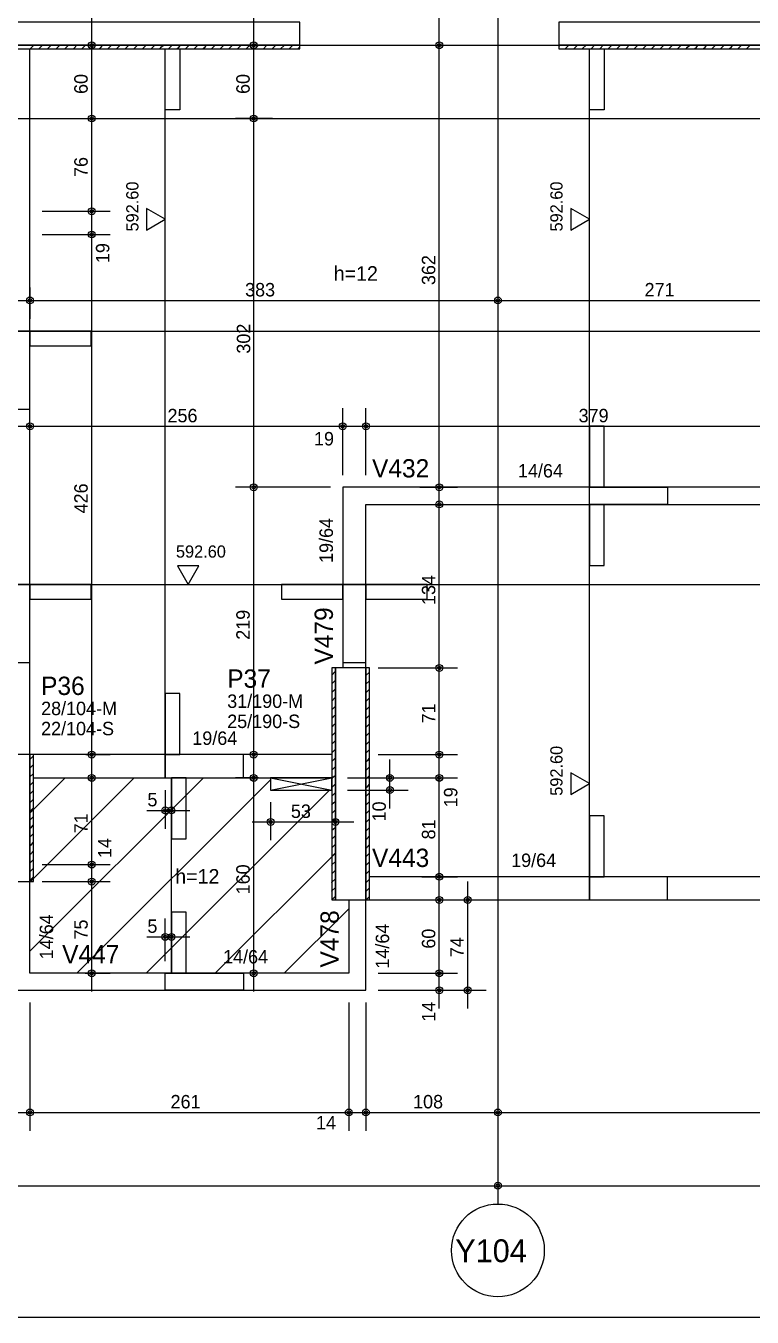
# Model space of a CAD drawing. Header units: metres. Extents: x 310 to 5592, y 1610 to 4022.
# Drawn here: x 4370 to 4965, y 1625 to 2683 of the extents above; entities that cross this region are included whole.
import ezdxf

# ---------------------------------------------------------------- set-up
doc = ezdxf.new("R2010")
doc.units = ezdxf.units.M
for name, color, linetype in [('MTH-224', 4, 'Continuous'), ('MTH-230', 1, 'Continuous'), ('MTH-COTAS7', 31, 'Continuous'), ('MTH-DIM-PILAR', 3, 'Continuous'), ('MTH-DIM-VIGA', 3, 'Continuous'), ('MTH-EIXO-214', 4, 'Continuous'), ('MTH-EIXO-215', 1, 'Continuous'), ('MTH-FACE-VIGA', 7, 'Continuous'), ('MTH-LINHA-SEÇÃO', 16, 'Continuous'), ('MTH-PILAR-SEGUE', 5, 'Continuous'), ('MTH-SIMB_COTA', 3, 'Continuous'), ('MTH-TIT1-PILAR', 5, 'Continuous'), ('MTH-TIT1-VIGA', 5, 'Continuous'), ('MTH-TXT', 4, 'Continuous'), ('MTH-TXT-NEGRITO', 5, 'Continuous')]:
    doc.layers.add(name, color=color, linetype=linetype)

msp = doc.modelspace()

# ---------------------------------------------------------------- linework, layer by layer
at = {"layer": 'MTH-224', "linetype": 'Continuous'}
for points in [[(4469.021086, 2515.763455), (4484.319556, 2524.596458), (4469.021086, 2533.428582), (4469.021086, 2515.763455)], [(4816.147961, 2515.763455), (4831.446431, 2524.596458), (4816.147961, 2533.428582), (4816.147961, 2515.763455)], [(4494.164662, 2240.790798), (4502.997665, 2225.492328), (4511.82979, 2240.790798), (4494.164662, 2240.790798)], [(4816.147961, 2053.623595), (4831.446431, 2062.456598), (4816.147961, 2071.288722), (4816.147961, 2053.623595)]]:
    msp.add_lwpolyline(points, dxfattribs=at)
at = {"layer": 'MTH-230', "linetype": 'Continuous'}
for p, q in [((4570.511367, 2067.1355), (4620.515894, 2057.1355)), ((4570.511367, 2057.1355), (4620.515894, 2067.1355))]:
    msp.add_line(p, q, dxfattribs=at)
msp.add_circle((4756.511366, 1680.135501), 38, dxfattribs=at)
at = {"layer": 'MTH-COTAS7', "linetype": 'Continuous'}
for p, q in [((4556.700181, 2671.135501), (4556.700181, 3063.1355)), ((4708.60594, 2671.135501), (4708.60594, 3063.1355)), ((4424.083548, 2671.1355), (4424.083548, 2809.635501)), ((4424.083548, 2592.135465), (4424.083548, 2682.1355)), ((4556.700181, 2592.135465), (4556.700181, 2682.1355)), ((4708.60594, 2290.135499), (4708.60594, 2682.135501)), ((4418.427082, 2667.1355), (4439.083548, 2667.1355)), ((4584.512172, 2667.1355), (4541.700181, 2667.1355)), ((4710.511769, 2667.135501), (4723.60594, 2667.135501)), ((4424.083548, 2516.13677), (4424.083548, 2622.135465)), ((4556.700181, 2290.135499), (4556.700181, 2622.135465)), ((4431.504698, 2607.135465), (4439.083548, 2607.135465)), ((4431.504698, 2607.135465), (4439.083548, 2607.135465)), ((4572.175771, 2607.135465), (4541.700181, 2607.135465)), ((4572.175771, 2607.135465), (4541.700181, 2607.135465)), ((4424.083548, 2497.13677), (4424.083548, 2546.13677)), ((4383.512172, 2531.13677), (4439.083548, 2531.13677)), ((4383.512172, 2531.13677), (4439.083548, 2531.13677)), ((4424.083548, 2071.135503), (4424.083548, 2527.13677)), ((4383.512172, 2512.13677), (4439.083548, 2512.13677)), ((4383.512172, 2512.13677), (4439.083548, 2512.13677)), ((4373.512171, 2468.607125), (4373.512171, 2443.127822)), ((4358.512171, 2458.127822), (4771.511366, 2458.127822)), ((4741.511366, 2458.127822), (5042.511361, 2458.127822)), ((4756.511366, 2464.094211), (4756.511366, 2443.127822)), ((4756.511366, 2464.094211), (4756.511366, 2443.127822)), ((4373.512171, 2347.874678), (4373.512171, 2370.038858)), ((4629.515894, 2315.135499), (4629.515894, 2370.038858)), ((4629.515894, 2315.135499), (4629.515894, 2370.038858)), ((4648.515894, 2315.135499), (4648.515894, 2370.038858)), ((4648.515894, 2325.135499), (4648.515894, 2370.038858)), ((4358.512171, 2355.038858), (4644.515894, 2355.038858)), ((4614.515894, 2355.038858), (4663.515894, 2355.038858)), ((4633.515894, 2355.038858), (5042.511361, 2355.038858)), ((4556.700181, 2071.135503), (4556.700181, 2320.135499)), ((4708.60594, 2142.135501), (4708.60594, 2306.135499)), ((4619.515894, 2305.135499), (4541.700181, 2305.135499)), ((4619.515894, 2305.135499), (4541.700181, 2305.135499)), ((4692.521056, 2305.135499), (4723.60594, 2305.135499)), ((4696.429631, 2291.135499), (4723.60594, 2291.135499)), ((4708.60594, 2071.135503), (4708.60594, 2172.135501)), ((4658.515894, 2157.135501), (4723.60594, 2157.135501)), ((4658.515894, 2157.135501), (4723.60594, 2157.135501)), ((4708.60594, 2052.135503), (4708.60594, 2101.135503)), ((4419.287966, 2086.135503), (4439.083548, 2086.135503)), ((4613.515894, 2086.135503), (4541.700181, 2086.135503)), ((4658.515894, 2086.135503), (4723.60594, 2086.135503)), ((4658.515894, 2086.135503), (4723.60594, 2086.135503)), ((4424.083548, 1981.135501), (4424.083548, 2082.135503)), ((4556.700181, 1892.135501), (4556.700181, 2082.135503)), ((4668.101918, 2042.1355), (4668.101918, 2082.135503)), ((4708.60594, 1971.135501), (4708.60594, 2082.135503)), ((4419.287966, 2067.135503), (4439.083548, 2067.135503)), ((4560.511365, 2067.135503), (4541.700181, 2067.135503)), ((4633.515894, 2067.135503), (4683.101918, 2067.135503)), ((4658.515894, 2067.135503), (4723.60594, 2067.135503)), ((4658.515894, 2067.135503), (4723.60594, 2067.135503)), ((4484.319556, 2057.135501), (4484.319556, 2025.501064)), ((4489.319556, 2057.135503), (4489.319556, 2025.501064)), ((4633.511365, 2057.1355), (4683.101918, 2057.1355)), ((4570.511367, 2047.1355), (4570.511367, 2016.0061)), ((4623.513083, 2047.1355), (4623.513083, 2016.0061)), ((4469.319556, 2040.501064), (4504.319556, 2040.501064)), ((4555.511367, 2031.0061), (4638.513083, 2031.0061)), ((4424.083548, 1967.135501), (4424.083548, 2011.135501)), ((4383.512172, 1996.135501), (4439.083548, 1996.135501)), ((4383.512172, 1996.135501), (4439.083548, 1996.135501)), ((4424.083548, 1892.135501), (4424.083548, 1997.135501)), ((4383.512172, 1982.135501), (4439.083548, 1982.135501)), ((4383.512172, 1982.135501), (4439.083548, 1982.135501)), ((4694.229102, 1986.135501), (4723.60594, 1986.135501)), ((4708.60594, 1892.135501), (4708.60594, 1982.135501)), ((4731.880723, 1878.135501), (4731.880723, 1982.135501)), ((4703.253366, 1967.135501), (4723.60594, 1967.135501)), ((4713.253366, 1967.135501), (4746.880723, 1967.135501)), ((4484.319556, 1917.135501), (4484.319556, 1951.926684)), ((4489.319556, 1917.135499), (4489.319556, 1951.926684)), ((4469.319556, 1936.926684), (4504.319556, 1936.926684)), ((4708.60594, 1878.135501), (4708.60594, 1922.135501)), ((4418.793188, 1907.135501), (4439.083548, 1907.135501)), ((4559.762714, 1907.135501), (4541.700181, 1907.135501)), ((4658.511366, 1907.135501), (4723.60594, 1907.135501)), ((4658.511366, 1907.135501), (4723.60594, 1907.135501)), ((4658.511366, 1893.135501), (4723.60594, 1893.135501)), ((4668.511366, 1893.135501), (4746.880723, 1893.135501)), ((4373.512171, 1883.135501), (4373.512171, 1778.135501)), ((4373.512171, 1883.135501), (4373.512171, 1778.135501)), ((4634.511365, 1883.135501), (4634.511365, 1778.135501)), ((4634.511365, 1883.135501), (4634.511365, 1778.135501)), ((4648.511365, 1883.135501), (4648.511365, 1778.135501)), ((4648.511365, 1883.135501), (4648.511365, 1778.135501)), ((4756.511366, 1813.127515), (4756.511366, 1778.135501)), ((3993.510603, 1793.135501), (4374.512171, 1793.135501)), ((4344.512171, 1793.135501), (4388.512171, 1793.135501)), ((4358.512171, 1793.135501), (4649.511365, 1793.135501)), ((4619.511365, 1793.135501), (4663.511365, 1793.135501)), ((4633.511365, 1793.135501), (4771.511366, 1793.135501)), ((4741.511366, 1793.135501), (5324.511366, 1793.135501)), ((4756.511366, 1793.48971), (4756.511366, 1778.135501)), ((4756.511366, 1736.35371), (4756.511366, 1718.135501)), ((3788.511366, 1733.135501), (4771.511366, 1733.135501)), ((4741.511366, 1733.135501), (5343.511366, 1733.135501)), ((4756.511366, 1733.48971), (4756.511366, 1718.135501)), ((561.511366, 1625.451785), (5343.511366, 1625.451785))]:
    msp.add_line(p, q, dxfattribs=at)
at = {"layer": 'MTH-EIXO-214'}
for p, q in [((4756.511366, 3791.636556), (4756.511366, 1718.135501)), ((401.511366, 2607.135465), (5503.511366, 2607.135465))]:
    msp.add_line(p, q, dxfattribs=at)
at = {"layer": 'MTH-EIXO-215', "linetype": 'Continuous'}
for p, q in [((4373.512173, 1925.193996), (4515.45368, 2067.135503)), ((4373.512173, 1981.762539), (4458.885137, 2067.135503)), ((4373.512173, 2038.331081), (4402.316595, 2067.135503)), ((4412.02222, 1907.135501), (4570.511367, 2065.624648)), ((4468.590763, 1907.135501), (4618.590762, 2057.1355)), ((4525.159305, 1907.135501), (4623.515894, 2005.49209)), ((4581.727848, 1907.135501), (4634.511365, 1959.919018))]:
    msp.add_line(p, q, dxfattribs=at)
at = {"layer": 'MTH-FACE-VIGA', "linetype": 'Continuous'}
for p, q in [((4373.914187, 2664.378028), (4376.671662, 2667.135503)), ((4381.074762, 2664.467535), (4383.74273, 2667.135503)), ((4388.235337, 2664.557042), (4390.813798, 2667.135503)), ((4395.395912, 2664.646549), (4397.884865, 2667.135503)), ((4402.556487, 2664.736057), (4404.955933, 2667.135503)), ((4409.717062, 2664.825564), (4412.027001, 2667.135503)), ((4416.877637, 2664.915071), (4419.098069, 2667.135503)), ((4424.038212, 2665.004578), (4426.169137, 2667.135503)), ((4431.198787, 2665.094085), (4433.240205, 2667.135503)), ((4437.311272, 2664.135503), (4438.359362, 2665.183592)), ((4438.359362, 2665.183592), (4440.311272, 2667.135503)), ((4444.38234, 2664.135503), (4445.519937, 2665.2731)), ((4445.519937, 2665.2731), (4447.38234, 2667.135503)), ((4451.453408, 2664.135503), (4452.680512, 2665.362607)), ((4452.680512, 2665.362607), (4454.453408, 2667.135503)), ((4458.524476, 2664.135503), (4459.841087, 2665.452114)), ((4459.841087, 2665.452114), (4461.524476, 2667.135503)), ((4465.595544, 2664.135503), (4467.001662, 2665.541621)), ((4467.001662, 2665.541621), (4468.595544, 2667.135503)), ((4472.666611, 2664.135503), (4474.162237, 2665.631128)), ((4474.162237, 2665.631128), (4475.666611, 2667.135503)), ((4479.737679, 2664.135503), (4481.322812, 2665.720636)), ((4481.322812, 2665.720636), (4482.737679, 2667.135503)), ((4486.808747, 2664.135503), (4488.483387, 2665.810143)), ((4488.483387, 2665.810143), (4489.808747, 2667.135503)), ((4493.879815, 2664.135503), (4495.643962, 2665.89965)), ((4495.643962, 2665.89965), (4496.879815, 2667.135503)), ((4500.950883, 2664.135503), (4502.804537, 2665.989157)), ((4502.804537, 2665.989157), (4503.950883, 2667.135503)), ((4508.02195, 2664.135503), (4509.965112, 2666.078664)), ((4509.965112, 2666.078664), (4511.02195, 2667.135503)), ((4515.093018, 2664.135503), (4517.125687, 2666.168172)), ((4517.125687, 2666.168172), (4518.093018, 2667.135503)), ((4522.164086, 2664.135503), (4524.286262, 2666.257679)), ((4524.286262, 2666.257679), (4525.164086, 2667.135503)), ((4529.235154, 2664.135503), (4531.446837, 2666.347186)), ((4531.446837, 2666.347186), (4532.235154, 2667.135503)), ((4536.306222, 2664.135503), (4538.607412, 2666.436693)), ((4538.607412, 2666.436693), (4539.306222, 2667.135503)), ((4543.37729, 2664.135503), (4545.767987, 2666.5262)), ((4545.767987, 2666.5262), (4546.37729, 2667.135503)), ((4550.448357, 2664.135503), (4552.928562, 2666.615707)), ((4552.928562, 2666.615707), (4553.448357, 2667.135503)), ((4557.519425, 2664.135503), (4560.089137, 2666.705215)), ((4560.089137, 2666.705215), (4560.519425, 2667.135503)), ((4564.590493, 2664.135503), (4567.249712, 2666.794722)), ((4567.249712, 2666.794722), (4567.590493, 2667.135503)), ((4571.661561, 2664.135503), (4574.410287, 2666.884229)), ((4574.410287, 2666.884229), (4574.661561, 2667.135503)), ((4578.732629, 2664.135503), (4581.570862, 2666.973736)), ((4581.570862, 2666.973736), (4581.732629, 2667.135503)), ((4585.803696, 2664.135503), (4588.731437, 2667.063243)), ((4588.731437, 2667.063243), (4588.803696, 2667.135503)), ((4592.874764, 2664.135503), (4594.512171, 2665.77291)), ((4806.511361, 2666.189215), (4807.457649, 2667.135503)), ((4811.592227, 2664.199013), (4814.528716, 2667.135503)), ((4818.752802, 2664.288521), (4821.599784, 2667.135503)), ((4825.913377, 2664.378028), (4828.670852, 2667.135503)), ((4833.073952, 2664.467535), (4835.74192, 2667.135503)), ((4840.234527, 2664.557042), (4842.812988, 2667.135503)), ((4847.395102, 2664.646549), (4849.884055, 2667.135503)), ((4854.555677, 2664.736057), (4856.955123, 2667.135503)), ((4861.716252, 2664.825564), (4864.026191, 2667.135503)), ((4868.876827, 2664.915071), (4871.097259, 2667.135503)), ((4876.037402, 2665.004578), (4878.168327, 2667.135503)), ((4883.197977, 2665.094085), (4885.239395, 2667.135503)), ((4889.310462, 2664.135503), (4890.358552, 2665.183592)), ((4890.358552, 2665.183592), (4892.310462, 2667.135503)), ((4896.38153, 2664.135503), (4897.519127, 2665.2731)), ((4897.519127, 2665.2731), (4899.38153, 2667.135503)), ((4903.452598, 2664.135503), (4904.679702, 2665.362607)), ((4904.679702, 2665.362607), (4906.452598, 2667.135503)), ((4910.523666, 2664.135503), (4911.840277, 2665.452114)), ((4911.840277, 2665.452114), (4913.523666, 2667.135503)), ((4917.594734, 2664.135503), (4919.000852, 2665.541621)), ((4919.000852, 2665.541621), (4920.594734, 2667.135503)), ((4924.665801, 2664.135503), (4926.161427, 2665.631128)), ((4926.161427, 2665.631128), (4927.665801, 2667.135503)), ((4931.736869, 2664.135503), (4933.322002, 2665.720636)), ((4933.322002, 2665.720636), (4934.736869, 2667.135503)), ((4938.807937, 2664.135503), (4940.482577, 2665.810143)), ((4940.482577, 2665.810143), (4941.807937, 2667.135503)), ((4945.879005, 2664.135503), (4947.643152, 2665.89965)), ((4947.643152, 2665.89965), (4948.879005, 2667.135503)), ((4952.950073, 2664.135503), (4954.803727, 2665.989157)), ((4954.803727, 2665.989157), (4955.950073, 2667.135503)), ((4960.02114, 2664.135503), (4961.964302, 2666.078664)), ((4961.964302, 2666.078664), (4963.02114, 2667.135503)), ((4373.671662, 2664.135503), (4373.914187, 2664.378028)), ((4380.74273, 2664.135503), (4381.074762, 2664.467535)), ((4387.813798, 2664.135503), (4388.235337, 2664.557042)), ((4394.884865, 2664.135503), (4395.395912, 2664.646549)), ((4401.955933, 2664.135503), (4402.556487, 2664.736057)), ((4409.027001, 2664.135503), (4409.717062, 2664.825564)), ((4416.098069, 2664.135503), (4416.877637, 2664.915071)), ((4423.169137, 2664.135503), (4424.038212, 2665.004578)), ((4430.240205, 2664.135503), (4431.198787, 2665.094085)), ((4811.528716, 2664.135503), (4811.592227, 2664.199013)), ((4818.599784, 2664.135503), (4818.752802, 2664.288521)), ((4825.670852, 2664.135503), (4825.913377, 2664.378028)), ((4832.74192, 2664.135503), (4833.073952, 2664.467535)), ((4839.812988, 2664.135503), (4840.234527, 2664.557042)), ((4846.884055, 2664.135503), (4847.395102, 2664.646549)), ((4853.955123, 2664.135503), (4854.555677, 2664.736057)), ((4861.026191, 2664.135503), (4861.716252, 2664.825564)), ((4868.097259, 2664.135503), (4868.876827, 2664.915071)), ((4875.168327, 2664.135503), (4876.037402, 2665.004578)), ((4882.239395, 2664.135503), (4883.197977, 2665.094085)), ((4620.518706, 2151.169538), (4623.471123, 2154.121955)), ((4620.518706, 2144.09847), (4623.357684, 2146.937448)), ((4623.357684, 2146.937448), (4623.518706, 2147.09847)), ((4623.471123, 2154.121955), (4623.518706, 2154.169538)), ((4648.515894, 2150.885266), (4651.463752, 2153.833124)), ((4651.463752, 2153.833124), (4651.515894, 2153.885266)), ((4620.518706, 2137.027402), (4623.244244, 2139.75294)), ((4623.244244, 2139.75294), (4623.518706, 2140.027402)), ((4648.515894, 2143.814199), (4651.350312, 2146.648616)), ((4648.515894, 2136.743131), (4651.236873, 2139.464109)), ((4651.236873, 2139.464109), (4651.515894, 2139.743131)), ((4651.350312, 2146.648616), (4651.515894, 2146.814199)), ((4620.518706, 2129.956334), (4623.130804, 2132.568433)), ((4623.017365, 2125.383926), (4623.518706, 2125.885266)), ((4623.130804, 2132.568433), (4623.518706, 2132.956334)), ((4648.515894, 2129.672063), (4651.123433, 2132.279601)), ((4651.123433, 2132.279601), (4651.515894, 2132.672063)), ((4620.518706, 2122.885266), (4623.017365, 2125.383926)), ((4620.518706, 2115.814199), (4622.903925, 2118.199418)), ((4622.903925, 2118.199418), (4623.518706, 2118.814199)), ((4648.515894, 2122.600995), (4651.009993, 2125.095094)), ((4648.515894, 2115.529927), (4650.896554, 2117.910587)), ((4650.896554, 2117.910587), (4651.515894, 2118.529927)), ((4651.009993, 2125.095094), (4651.515894, 2125.600995)), ((4620.518706, 2108.743131), (4622.790486, 2111.014911)), ((4622.677046, 2103.830403), (4623.518706, 2104.672063)), ((4622.790486, 2111.014911), (4623.518706, 2111.743131)), ((4648.515894, 2108.458859), (4650.783114, 2110.726079)), ((4650.783114, 2110.726079), (4651.515894, 2111.458859)), ((4620.518706, 2101.672063), (4622.677046, 2103.830403)), ((4620.518706, 2094.600995), (4622.563607, 2096.645896)), ((4622.563607, 2096.645896), (4623.518706, 2097.600995)), ((4648.515894, 2101.387792), (4650.669675, 2103.541572)), ((4648.515894, 2094.316724), (4650.556235, 2096.357064)), ((4650.556235, 2096.357064), (4651.515894, 2097.316724)), ((4650.669675, 2103.541572), (4651.515894, 2104.387792)), ((4373.512173, 2082.111932), (4376.48177, 2085.081529)), ((4376.48177, 2085.081529), (4376.512173, 2085.111932)), ((4620.518706, 2087.529927), (4622.450167, 2089.461389)), ((4622.336727, 2082.276881), (4623.518706, 2083.458859)), ((4622.450167, 2089.461389), (4623.518706, 2090.529927)), ((4648.515894, 2087.245656), (4650.442795, 2089.172557)), ((4650.442795, 2089.172557), (4651.515894, 2090.245656)), ((4373.512173, 2075.040864), (4376.271739, 2077.80043)), ((4376.271739, 2077.80043), (4376.512173, 2078.040864)), ((4620.518706, 2080.458859), (4622.336727, 2082.276881)), ((4620.518706, 2073.387792), (4622.223288, 2075.092374)), ((4622.223288, 2075.092374), (4623.518706, 2076.387792)), ((4648.515894, 2080.174588), (4650.329356, 2081.98805)), ((4648.515894, 2073.10352), (4650.215916, 2074.803542)), ((4650.215916, 2074.803542), (4651.515894, 2076.10352)), ((4650.329356, 2081.98805), (4651.515894, 2083.174588)), ((4373.512173, 2067.969796), (4376.061707, 2070.51933)), ((4373.512173, 2060.898729), (4375.851675, 2063.238231)), ((4375.851675, 2063.238231), (4376.512173, 2063.898729)), ((4376.061707, 2070.51933), (4376.512173, 2070.969796)), ((4620.518706, 2066.316724), (4622.109848, 2067.907866)), ((4622.109848, 2067.907866), (4623.518706, 2069.316724)), ((4648.515894, 2066.032453), (4650.102477, 2067.619035)), ((4650.102477, 2067.619035), (4651.515894, 2069.032453)), ((4373.512173, 2053.827661), (4375.641644, 2055.957131)), ((4375.641644, 2055.957131), (4376.512173, 2056.827661)), ((4620.518706, 2059.245656), (4621.996409, 2060.723359)), ((4620.518706, 2052.174588), (4621.882969, 2053.538852)), ((4621.882969, 2053.538852), (4623.518706, 2055.174588)), ((4621.996409, 2060.723359), (4623.518706, 2062.245656)), ((4648.515894, 2058.961385), (4649.989037, 2060.434527)), ((4648.515894, 2051.890317), (4649.875597, 2053.25002)), ((4649.875597, 2053.25002), (4651.515894, 2054.890317)), ((4649.989037, 2060.434527), (4651.515894, 2061.961385)), ((4373.512173, 2046.756593), (4375.431612, 2048.676031)), ((4373.512173, 2039.685525), (4375.22158, 2041.394932)), ((4375.22158, 2041.394932), (4376.512173, 2042.685525)), ((4375.431612, 2048.676031), (4376.512173, 2049.756593)), ((4620.518706, 2045.10352), (4621.769529, 2046.354344)), ((4621.769529, 2046.354344), (4623.518706, 2048.10352)), ((4648.515894, 2044.819249), (4649.762158, 2046.065513)), ((4649.762158, 2046.065513), (4651.515894, 2047.819249)), ((4373.512173, 2032.614457), (4375.011548, 2034.113832)), ((4375.011548, 2034.113832), (4376.512173, 2035.614457)), ((4620.518706, 2038.032453), (4621.65609, 2039.169837)), ((4620.518706, 2030.961385), (4621.54265, 2031.985329)), ((4621.54265, 2031.985329), (4623.518706, 2033.961385)), ((4621.65609, 2039.169837), (4623.518706, 2041.032453)), ((4648.515894, 2037.748181), (4649.648718, 2038.881005)), ((4648.515894, 2030.677114), (4649.535279, 2031.696498)), ((4649.535279, 2031.696498), (4651.515894, 2033.677114)), ((4649.648718, 2038.881005), (4651.515894, 2040.748181)), ((4373.512173, 2025.54339), (4374.801517, 2026.832733)), ((4374.591485, 2019.551633), (4376.512173, 2021.472322)), ((4374.801517, 2026.832733), (4376.512173, 2028.54339)), ((4620.518706, 2023.890317), (4621.429211, 2024.800822)), ((4621.429211, 2024.800822), (4623.518706, 2026.890317)), ((4648.515894, 2023.606046), (4649.421839, 2024.51199)), ((4649.421839, 2024.51199), (4651.515894, 2026.606046)), ((4373.512173, 2018.472322), (4374.591485, 2019.551633)), ((4373.512173, 2011.401254), (4374.381453, 2012.270534)), ((4374.381453, 2012.270534), (4376.512173, 2014.401254)), ((4620.518706, 2016.819249), (4621.315771, 2017.616315)), ((4620.518706, 2009.748181), (4621.202331, 2010.431807)), ((4621.202331, 2010.431807), (4623.518706, 2012.748181)), ((4621.315771, 2017.616315), (4623.518706, 2019.819249)), ((4648.515894, 2016.534978), (4649.308399, 2017.327483)), ((4648.515894, 2009.46391), (4649.19496, 2010.142976)), ((4649.19496, 2010.142976), (4651.515894, 2012.46391)), ((4649.308399, 2017.327483), (4651.515894, 2019.534978)), ((4373.512173, 2004.330186), (4374.171422, 2004.989434)), ((4373.96139, 1997.708335), (4376.512173, 2000.259118)), ((4374.171422, 2004.989434), (4376.512173, 2007.330186)), ((4620.518706, 2002.677114), (4621.088892, 2003.2473)), ((4621.088892, 2003.2473), (4623.518706, 2005.677114)), ((4648.515894, 2002.392842), (4649.08152, 2002.958468)), ((4649.08152, 2002.958468), (4651.515894, 2005.392842)), ((4373.512173, 1997.259118), (4373.96139, 1997.708335)), ((4373.512173, 1990.188051), (4373.751358, 1990.427235)), ((4373.751358, 1990.427235), (4376.512173, 1993.188051)), ((4620.518706, 1995.606046), (4620.975452, 1996.062792)), ((4620.518706, 1988.534978), (4620.862013, 1988.878285)), ((4620.862013, 1988.878285), (4623.518706, 1991.534978)), ((4620.975452, 1996.062792), (4623.518706, 1998.606046)), ((4648.515894, 1995.321774), (4648.968081, 1995.773961)), ((4648.515894, 1988.250707), (4648.854641, 1988.589453)), ((4648.854641, 1988.589453), (4651.515894, 1991.250707)), ((4648.968081, 1995.773961), (4651.515894, 1998.321774)), ((4373.512173, 1983.116983), (4373.541326, 1983.146136)), ((4373.541326, 1983.146136), (4376.512173, 1986.116983)), ((4620.518706, 1981.46391), (4620.748573, 1981.693778)), ((4620.748573, 1981.693778), (4623.518706, 1984.46391)), ((4648.515894, 1981.179639), (4648.741202, 1981.404946)), ((4648.741202, 1981.404946), (4651.515894, 1984.179639)), ((4620.518706, 1974.392842), (4620.635133, 1974.50927)), ((4620.521694, 1967.324763), (4623.518706, 1970.321774)), ((4620.635133, 1974.50927), (4623.518706, 1977.392842)), ((4648.515894, 1974.108571), (4648.627762, 1974.220438)), ((4648.613892, 1967.135501), (4651.515894, 1970.037503)), ((4648.627762, 1974.220438), (4651.515894, 1977.108571))]:
    msp.add_line(p, q, dxfattribs=at)
for points in [[(4594.512171, 2667.135503), (4354.512171, 2667.135503), (4354.512171, 2664.135503), (4594.512171, 2664.135503), (4594.512171, 2667.135503)], [(4594.512171, 2667.1355), (4806.511366, 2667.1355)], [(5046.511361, 2667.135503), (4806.511361, 2667.135503), (4806.511361, 2664.135503), (5046.511361, 2664.135503), (5046.511361, 2667.135503)], [(4373.512171, 2521.63677), (4373.512171, 2664.1355)], [(4373.512171, 2086.135503), (4373.512171, 2521.63677)], [(4629.515894, 2305.135499), (4629.515894, 2157.135501)], [(4925.511366, 2305.135499), (4629.515894, 2305.135499)], [(5027.511361, 2305.135499), (4925.511366, 2305.135499)], [(4648.515894, 2157.135501), (4648.515894, 2291.135499)], [(4648.515894, 2291.135499), (5309.511366, 2291.135499)], [(4623.515894, 2157.135501), (4620.515894, 2157.135501), (4620.515894, 1967.135501), (4623.515894, 1967.135501), (4623.515894, 2157.135501)], [(4651.515894, 2157.135501), (4648.515894, 2157.135501), (4648.515894, 1967.135501), (4651.515894, 1967.135501), (4651.515894, 2157.135501)], [(4620.518706, 2086.135503), (4373.512173, 2086.135503)], [(4376.512173, 2086.135501), (4373.512173, 2086.135501), (4373.512173, 1982.135501), (4376.512173, 1982.135501), (4376.512173, 2086.135501)], [(4376.512173, 2067.135503), (4620.518706, 2067.135503)], [(4570.511367, 2067.1355), (4570.511367, 2057.1355), (4620.515894, 2057.1355), (4620.515894, 2067.1355), (4570.511367, 2067.1355)], [(4373.512171, 1907.135501), (4373.512171, 1982.135503)], [(5303.511366, 1986.135501), (4651.515894, 1986.135501)], [(4634.511365, 1967.135501), (4634.511365, 1907.135501)], [(4648.511365, 1893.135501), (4648.511365, 1967.135501)], [(4648.511365, 1967.135501), (4925.511366, 1967.135501)], [(4925.511366, 1967.135501), (5309.511366, 1967.135501)], [(4634.511365, 1907.135501), (4373.512171, 1907.135501)], [(4359.512171, 1893.135501), (4648.511365, 1893.135501)]]:
    msp.add_lwpolyline(points, dxfattribs=at)
at = {"layer": 'MTH-LINHA-SEÇÃO', "linetype": 'Continuous'}
for p, q in [((4484.319556, 2067.135503), (4484.319556, 2664.135503)), ((4831.446431, 1967.135501), (4831.446431, 2664.135503)), ((4304.512172, 2432.991494), (5046.511362, 2432.991494)), ((4354.512171, 2225.492328), (5328.511366, 2225.492328)), ((4489.319556, 1907.135499), (4489.319556, 2067.135501))]:
    msp.add_line(p, q, dxfattribs=at)
for points in [[(4484.319556, 2614.135503), (4484.319556, 2664.135503), (4496.319556, 2664.135503), (4496.319556, 2614.135503), (4484.319556, 2614.135503)], [(4831.446431, 2614.135503), (4831.446431, 2664.135503), (4843.446431, 2664.135503), (4843.446431, 2614.135503), (4831.446431, 2614.135503)], [(4373.512172, 2432.991494), (4354.512172, 2432.991494), (4354.512172, 2368.991494), (4373.512172, 2368.991494), (4373.512172, 2432.991494)], [(4423.512172, 2432.991494), (4373.512172, 2432.991494), (4373.512172, 2420.991494), (4423.512172, 2420.991494), (4423.512172, 2432.991494)], [(4831.446431, 2355.135501), (4831.446431, 2305.135501), (4843.446431, 2305.135501), (4843.446431, 2355.135501), (4831.446431, 2355.135501)], [(4895.446431, 2291.135501), (4831.446431, 2291.135501), (4831.446431, 2305.135501), (4895.446431, 2305.135501), (4895.446431, 2291.135501)], [(4831.446431, 2291.135501), (4831.446431, 2241.135501), (4843.446431, 2241.135501), (4843.446431, 2291.135501), (4831.446431, 2291.135501)], [(4373.512172, 2225.492328), (4354.512172, 2225.492328), (4354.512172, 2161.492328), (4373.512172, 2161.492328), (4373.512172, 2225.492328)], [(4423.512172, 2225.492328), (4373.512172, 2225.492328), (4373.512172, 2213.492328), (4423.512172, 2213.492328), (4423.512172, 2225.492328)], [(4629.515894, 2225.492328), (4579.515894, 2225.492328), (4579.515894, 2213.492328), (4629.515894, 2213.492328), (4629.515894, 2225.492328)], [(4648.515894, 2225.492328), (4629.515894, 2225.492328), (4629.515894, 2161.492328), (4648.515894, 2161.492328), (4648.515894, 2225.492328)], [(4698.515894, 2225.492328), (4648.515894, 2225.492328), (4648.515894, 2213.492328), (4698.515894, 2213.492328), (4698.515894, 2225.492328)], [(4484.319556, 2136.135501), (4484.319556, 2086.135501), (4496.319556, 2086.135501), (4496.319556, 2136.135501), (4484.319556, 2136.135501)], [(4484.319556, 2086.135501), (4484.319556, 2067.135501), (4548.319556, 2067.135501), (4548.319556, 2086.135501), (4484.319556, 2086.135501)], [(4489.319556, 2067.135501), (4489.319556, 2017.135501), (4501.319556, 2017.135501), (4501.319556, 2067.135501), (4489.319556, 2067.135501)], [(4831.446431, 2036.135501), (4831.446431, 1986.135501), (4843.446431, 1986.135501), (4843.446431, 2036.135501), (4831.446431, 2036.135501)], [(4831.446431, 1986.135501), (4831.446431, 1967.135501), (4895.446431, 1967.135501), (4895.446431, 1986.135501), (4831.446431, 1986.135501)], [(4489.319556, 1957.135499), (4489.319556, 1907.135499), (4501.319556, 1907.135499), (4501.319556, 1957.135499), (4489.319556, 1957.135499)], [(4548.319556, 1893.135499), (4484.319556, 1893.135499), (4484.319556, 1907.135499), (4548.319556, 1907.135499), (4548.319556, 1893.135499)]]:
    msp.add_lwpolyline(points, dxfattribs=at)
at = {"layer": 'MTH-PILAR-SEGUE', "linetype": 'Continuous'}
for points in [[(4594.512171, 2667.1355), (4594.512171, 2686.1355), (4354.512171, 2686.1355), (4354.512171, 2667.1355), (4594.512171, 2667.1355)], [(5046.511366, 2667.1355), (5046.511366, 2686.1355), (4806.511366, 2686.1355), (4806.511366, 2667.1355), (5046.511366, 2667.1355)], [(4623.515894, 1967.135501), (4648.515894, 1967.135501), (4648.515894, 2157.135501), (4623.515894, 2157.135501), (4623.515894, 1967.135501)], [(4351.512173, 1982.135503), (4373.512173, 1982.135503), (4373.512173, 2086.135503), (4351.512173, 2086.135503), (4351.512173, 1982.135503)]]:
    msp.add_lwpolyline(points, dxfattribs=at)
at = {"layer": 'MTH-SIMB_COTA', "linetype": 'Continuous'}
for centre, radius in [((4424.083548, 2667.1355), 2.8), ((4424.083548, 2667.1355), 1.4), ((4556.700181, 2667.1355), 2.8), ((4556.700181, 2667.1355), 1.4), ((4708.60594, 2667.135501), 2.8), ((4708.60594, 2667.135501), 1.4), ((4424.083548, 2607.135465), 2.8), ((4424.083548, 2607.135465), 2.8), ((4424.083548, 2607.135465), 1.4), ((4424.083548, 2607.135465), 1.4), ((4556.700181, 2607.135465), 2.8), ((4556.700181, 2607.135465), 2.8), ((4556.700181, 2607.135465), 1.4), ((4556.700181, 2607.135465), 1.4), ((4424.083548, 2531.13677), 2.8), ((4424.083548, 2531.13677), 2.8), ((4424.083548, 2531.13677), 1.4), ((4424.083548, 2531.13677), 1.4), ((4424.083548, 2512.13677), 2.8), ((4424.083548, 2512.13677), 2.8), ((4424.083548, 2512.13677), 1.4), ((4424.083548, 2512.13677), 1.4), ((4373.512171, 2458.127822), 2.8), ((4373.512171, 2458.127822), 1.4), ((4756.511366, 2458.127822), 2.8), ((4756.511366, 2458.127822), 2.8), ((4756.511366, 2458.127822), 1.4), ((4756.511366, 2458.127822), 1.4), ((4373.512171, 2355.038858), 2.8), ((4373.512171, 2355.038858), 1.4), ((4629.515894, 2355.038858), 2.8), ((4629.515894, 2355.038858), 2.8), ((4629.515894, 2355.038858), 1.4), ((4629.515894, 2355.038858), 1.4), ((4648.515894, 2355.038858), 2.8), ((4648.515894, 2355.038858), 2.8), ((4648.515894, 2355.038858), 1.4), ((4648.515894, 2355.038858), 1.4), ((4556.700181, 2305.135499), 2.8), ((4556.700181, 2305.135499), 2.8), ((4556.700181, 2305.135499), 1.4), ((4556.700181, 2305.135499), 1.4), ((4708.60594, 2305.135499), 2.8), ((4708.60594, 2305.135499), 1.4), ((4708.60594, 2291.135499), 2.8), ((4708.60594, 2291.135499), 1.4), ((4708.60594, 2157.135501), 2.8), ((4708.60594, 2157.135501), 2.8), ((4708.60594, 2157.135501), 1.4), ((4708.60594, 2157.135501), 1.4), ((4424.083548, 2086.135503), 2.8), ((4424.083548, 2086.135503), 1.4), ((4556.700181, 2086.135503), 2.8), ((4556.700181, 2086.135503), 1.4), ((4708.60594, 2086.135503), 2.8), ((4708.60594, 2086.135503), 2.8), ((4708.60594, 2086.135503), 1.4), ((4708.60594, 2086.135503), 1.4), ((4424.083548, 2067.135503), 2.8), ((4424.083548, 2067.135503), 1.4), ((4556.700181, 2067.135503), 2.8), ((4556.700181, 2067.135503), 1.4), ((4668.101918, 2067.135503), 2.8), ((4668.101918, 2067.135503), 1.4), ((4708.60594, 2067.135503), 2.8), ((4708.60594, 2067.135503), 2.8), ((4708.60594, 2067.135503), 1.4), ((4708.60594, 2067.135503), 1.4), ((4668.101918, 2057.1355), 2.8), ((4668.101918, 2057.1355), 1.4), ((4484.319556, 2040.501064), 2.8), ((4484.319556, 2040.501064), 1.4), ((4489.319556, 2040.501064), 2.8), ((4489.319556, 2040.501064), 1.4), ((4570.511367, 2031.0061), 2.8), ((4570.511367, 2031.0061), 1.4), ((4623.513083, 2031.0061), 2.8), ((4623.513083, 2031.0061), 1.4), ((4424.083548, 1996.135501), 2.8), ((4424.083548, 1996.135501), 2.8), ((4424.083548, 1996.135501), 1.4), ((4424.083548, 1996.135501), 1.4), ((4708.60594, 1986.135501), 2.8), ((4424.083548, 1982.135501), 2.8), ((4424.083548, 1982.135501), 2.8), ((4424.083548, 1982.135501), 1.4), ((4424.083548, 1982.135501), 1.4), ((4708.60594, 1986.135501), 1.4), ((4708.60594, 1967.135501), 2.8), ((4708.60594, 1967.135501), 1.4), ((4731.880723, 1967.135501), 2.8), ((4731.880723, 1967.135501), 1.4), ((4484.319556, 1936.926684), 2.8), ((4484.319556, 1936.926684), 1.4), ((4489.319556, 1936.926684), 2.8), ((4489.319556, 1936.926684), 1.4), ((4424.083548, 1907.135501), 2.8), ((4424.083548, 1907.135501), 1.4), ((4556.700181, 1907.135501), 2.8), ((4556.700181, 1907.135501), 1.4), ((4708.60594, 1907.135501), 2.8), ((4708.60594, 1907.135501), 2.8), ((4708.60594, 1907.135501), 1.4), ((4708.60594, 1907.135501), 1.4), ((4708.60594, 1893.135501), 2.8), ((4708.60594, 1893.135501), 1.4), ((4731.880723, 1893.135501), 2.8), ((4731.880723, 1893.135501), 1.4), ((4373.512171, 1793.135501), 2.8), ((4373.512171, 1793.135501), 2.8), ((4373.512171, 1793.135501), 1.4), ((4373.512171, 1793.135501), 1.4), ((4634.511365, 1793.135501), 2.8), ((4634.511365, 1793.135501), 2.8), ((4634.511365, 1793.135501), 1.4), ((4634.511365, 1793.135501), 1.4), ((4648.511365, 1793.135501), 2.8), ((4648.511365, 1793.135501), 2.8), ((4648.511365, 1793.135501), 1.4), ((4648.511365, 1793.135501), 1.4), ((4756.511366, 1793.135501), 2.8), ((4756.511366, 1793.135501), 2.8), ((4756.511366, 1793.135501), 1.4), ((4756.511366, 1793.135501), 1.4), ((4756.511366, 1733.135501), 2.8), ((4756.511366, 1733.135501), 2.8), ((4756.511366, 1733.135501), 1.4), ((4756.511366, 1733.135501), 1.4)]:
    msp.add_circle(centre, radius, dxfattribs=at)

# ---------------------------------------------------------------- texts
at = {"layer": 'MTH-COTAS7', "linetype": 'Continuous'}
for s, p in [('60', (4420.783548, 2627.235483)), ('60', (4553.400181, 2627.235483)), ('76', (4420.783548, 2559.236118)), ('19', (4438.512937, 2488.731372)), ('362', (4705.30594, 2470.7355)), ('302', (4553.853295, 2414.592366)), ('426', (4420.783548, 2283.736136)), ('134', (4705.30594, 2208.7355)), ('219', (4553.400181, 2180.235501)), ('71', (4705.30594, 2111.735502)), ('19', (4723.382396, 2043.037469)), ('10', (4664.801918, 2031.468837)), ('71', (4420.783548, 2021.735502)), ('81', (4705.30594, 2016.735502)), ('14', (4440.268664, 2001.470684)), ('160', (4553.400181, 1971.735502)), ('75', (4420.783548, 1934.735501)), ('60', (4705.30594, 1927.235501)), ('74', (4728.580723, 1920.235501)), ('14', (4705.30594, 1867.468838))]:
    msp.add_text(s, height=11, rotation=90, dxfattribs=at).set_placement(p)
for s, p in [('383', (4549.611769, 2461.427822)), ('271', (4876.611364, 2461.427822)), ('256', (4486.114033, 2358.338858)), ('379', (4822.613628, 2358.338858)), ('19', (4606.034926, 2339.396174)), ('5', (4469.652893, 2043.801064)), ('53', (4587.112225, 2034.3061)), ('5', (4469.652893, 1940.226684)), ('261', (4488.611768, 1796.435501)), ('108', (4687.111366, 1796.435501)), ('14', (4607.700914, 1779.278677))]:
    msp.add_text(s, height=11, dxfattribs=at).set_placement(p)
at = {"layer": 'MTH-DIM-PILAR', "linetype": 'Continuous'}
for s, p in [('28/104-M', (4382.635134, 2118.50683)), ('31/190-M', (4534.992747, 2124.429499)), ('25/190-S', (4534.992747, 2107.929499)), ('22/104-S', (4382.635134, 2102.00683))]:
    msp.add_text(s, height=11, dxfattribs=at).set_placement(p)
at = {"layer": 'MTH-DIM-VIGA', "linetype": 'Continuous'}
for s, p in [('14/64', (4772.966831, 2313.135499)), ('19/64', (4506.397334, 2094.135503)), ('14/64', (4531.590055, 1915.135501))]:
    msp.add_text(s, height=11, dxfattribs=at).set_placement(p)
for s, rotation, p in [('19/64', 90, (4621.515894, 2243.156768)), ('19/64', 360, (4767.390894, 1994.135501)), ('14/64', 90, (4392.512171, 1918.546309)), ('14/64', 90, (4667.511365, 1910.917375))]:
    msp.add_text(s, height=11, rotation=rotation, dxfattribs=at).set_placement(p)
at = {"layer": 'MTH-TIT1-PILAR', "linetype": 'Continuous'}
for s, p in [('P36', (4382.635134, 2135.00683)), ('P37', (4534.992747, 2140.929499))]:
    msp.add_text(s, height=15, dxfattribs=at).set_placement(p)
at = {"layer": 'MTH-TIT1-VIGA', "linetype": 'Continuous'}
for s, p in [('V432', (4653.515894, 2313.135499)), ('V447', (4399.865604, 1915.135501))]:
    msp.add_text(s, height=15, dxfattribs=at).set_placement(p)
for s, rotation, p in [('V479', 90, (4621.515894, 2159.956809)), ('V443', 360, (4653.515894, 1994.135501)), ('V478', 90, (4626.332496, 1911.804492))]:
    msp.add_text(s, height=15, rotation=rotation, dxfattribs=at).set_placement(p)
at = {"layer": 'MTH-TXT', "linetype": 'Continuous'}
for p in [(4462.319556, 2514.596458), (4809.446431, 2514.596458), (4809.446431, 2052.456598)]:
    msp.add_text('592.60', height=10, rotation=90, dxfattribs=at).set_placement(p)
msp.add_text('592.60', height=10, dxfattribs=at).set_placement((4492.997665, 2247.492328))
at = {"layer": 'MTH-TXT-NEGRITO', "linetype": 'Continuous'}
for s, height, p in [('h=12', 12, (4622.160145, 2474.199712)), ('h=12', 12, (4492.456111, 1980.432027)), ('Y104', 18.75, (4721.633967, 1670.43798))]:
    msp.add_text(s, height=height, dxfattribs=at).set_placement(p)

doc.saveas('drawing.dxf')
